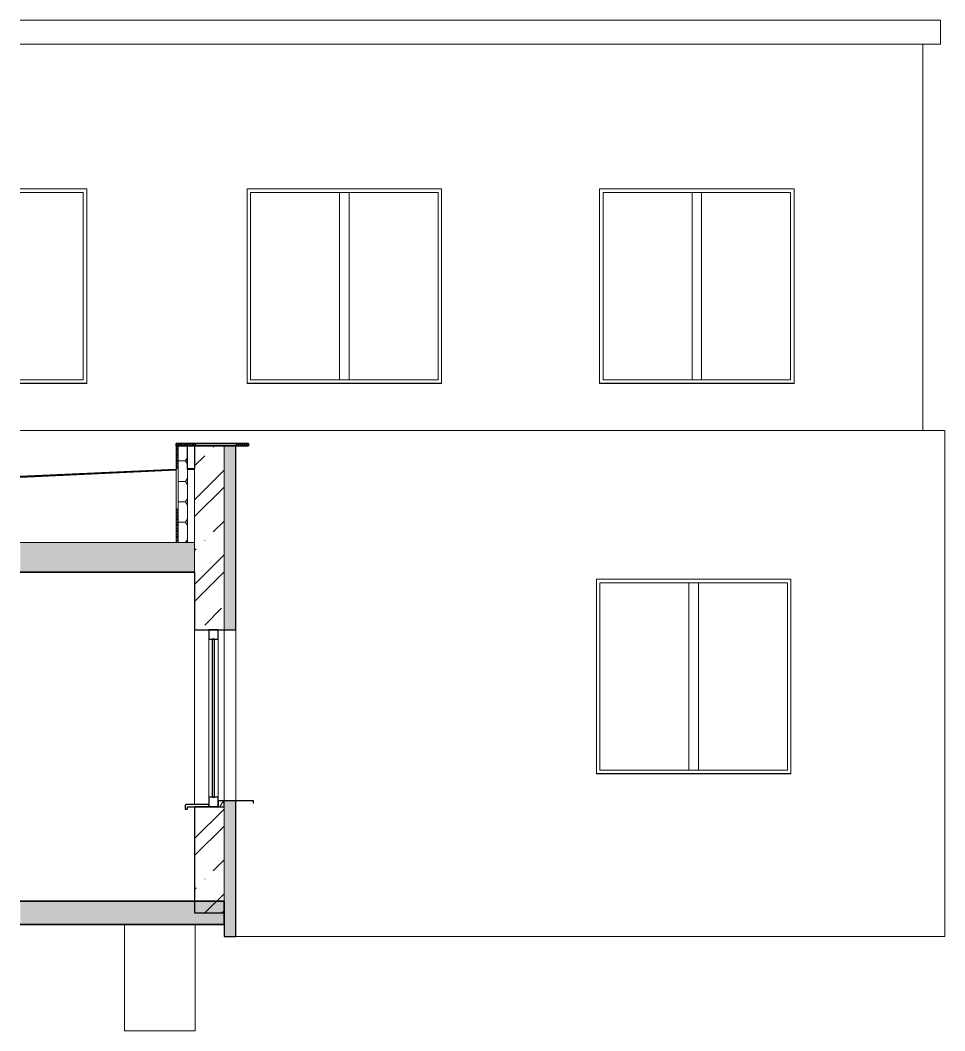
# Model space of a CAD drawing. Header units: millimetres. Extents: x -20192 to 462224, y -45352 to 20466.
# Drawn here: x 185542 to 193384, y 1230 to 9800 of the extents above; entities that cross this region are included whole.
import ezdxf

# ---------------------------------------------------------------- set-up
doc = ezdxf.new("R2010")
doc.units = ezdxf.units.MM
for name, color, linetype, lineweight in [('A-FLOR', 192, 'Continuous', 9), ('A-FLOR-PATT', 8, 'Continuous', 35), ('A-GENM', 13, 'Continuous', 9), ('A-GLAZ', 151, 'Continuous', 9), ('A-ROOF', 132, 'Continuous', 9), ('A-ROOF-OTLN', 132, 'Continuous', 9), ('A-ROOF-PATT', 132, 'Continuous', 35), ('A-WALL', 113, 'Continuous', 9), ('A-WALL-PATT', 111, 'Continuous', 25), ('Q-SPCQ', 91, 'Continuous', 9), ('S-COLS', 52, 'Continuous', 9)]:
    doc.layers.add(name, color=color, linetype=linetype, lineweight=lineweight)
pattern_1 = [(45, (164045, -2e-13), (-359.21, 359.21), []), (45, (164188.7, -4e-13), (-359.21, 359.21), []), (45, (164476.07, -7e-13), (-215.526, 502.894), [203.2, -101.6, 3.353, -98.247])]

# ---------------------------------------------------------------- blocks, each defined once
blk = doc.blocks.new('OKNO_2k_ - OKNO_2k_1750 x 1750-1963735-VB2-S-Bourání')
at = {"layer": 'A-GLAZ'}
for p, q in [((26648.4, 3440), (26648.4, 5030)), ((26648.4, 5030), (28238.4, 5030)), ((27403.4, 3440), (27403.4, 5030)), ((27483.4, 5030), (27403.4, 5030)), ((27483.4, 5030), (27483.4, 3440)), ((28238.4, 5030), (28238.4, 3440)), ((28238.4, 3440), (26648.4, 3440)), ((27483.4, 3440), (27403.4, 3440))]:
    blk.add_line(p, q, dxfattribs=at)
blk = doc.blocks.new('OKNO_2k_ - OKNO_2k_2100 x 1500-2030611-VB2-S-Bourání')
at = {"layer": 'A-GLAZ'}
h = blk.add_hatch(dxfattribs=at)
h.set_pattern_fill('FP_73', color=256, style=0, pattern_type=2)
h.set_pattern_definition([(0, (234.59, 0), (150, 86.6), [100, -200]), (60, (334.59, 0), (0.0022, 173.2038), [100, -200]), (300, (334.59, 0), (149.9978, -86.6038), [100, -200])])
h.paths.add_polyline_path([(23461.3, 3130), (23461.3, 3180), (23410.3, 3180), (23410.3, 3130)])
at = {"layer": 'A-GLAZ', "lineweight": 25}
for p, q in [((23410.3, 4630), (23330.3, 4630)), ((23330.3, 4630), (23330.3, 4550)), ((23410.3, 4550), (23410.3, 4630)), ((23330.3, 4550), (23410.3, 4550)), ((23360.3, 4550), (23360.3, 3210)), ((23380.3, 4550), (23360.3, 4550)), ((23380.3, 3210), (23380.3, 4550)), ((23410.3, 3210), (23330.3, 3210)), ((23330.3, 3210), (23330.3, 3130)), ((23360.3, 3210), (23380.3, 3210)), ((23410.3, 3130), (23410.3, 3210)), ((23410.3, 3180), (23410.3, 3130)), ((23461.3, 3180), (23410.3, 3180)), ((23461.3, 3130), (23461.3, 3180)), ((23330.3, 3130), (23410.3, 3130)), ((23410.3, 3130), (23461.3, 3130))]:
    blk.add_line(p, q, dxfattribs=at)
at = {"layer": 'A-GLAZ'}
for p, q in [((23461.3, 4630), (23461.3, 3182)), ((23330.3, 3210), (23330.3, 4550)), ((23410.3, 3210), (23410.3, 4550))]:
    blk.add_line(p, q, dxfattribs=at)
blk = doc.blocks.new('parapet s nosem_vnitní - parapet s nosem_vnitní-2030612-VB2-S-Bourání')
at = {"layer": 'A-GENM', "lineweight": 25}
for p, q in [((23130.3, 3140), (23130.3, 3110)), ((23130.3, 3110), (23150.3, 3110)), ((23330.3, 3150), (23140.3, 3150)), ((23150.3, 3130), (23330.3, 3130)), ((23150.3, 3110), (23150.3, 3130)), ((23330.3, 3130), (23330.3, 3150))]:
    blk.add_line(p, q, dxfattribs=at)
blk.add_arc((23140.3, 3140), 10, 90, 180, dxfattribs=at)
blk = doc.blocks.new('parapet_ext - parapet_ext-2030613-VB2-S-Bourání')
at = {"layer": 'Q-SPCQ'}
for p, q in [((23710.3, 3182), (23410.3, 3182)), ((23410.3, 3182), (23410.3, 3180)), ((23410.3, 3180), (23708.3, 3180)), ((23708.3, 3180), (23708.3, 3160)), ((23710.3, 3160), (23710.3, 3182)), ((23708.3, 3160), (23710.3, 3160))]:
    blk.add_line(p, q, dxfattribs=at)
blk = doc.blocks.new('parapet s nosem_vnitní - parapet s nosem_vnitní-V59-VB2-S-Bourání')
at = {"layer": 'A-GENM'}
for start in [90, 135]:
    blk.add_arc((23140.3, 3140), 10, start, 180, dxfattribs=at)
blk = doc.blocks.new('OKNO_2k_ - OKNO_2k_1750 x 1750-1963716-VB2-S-Bourání')
at = {"layer": 'A-GLAZ'}
for p, q in [((21731.5, 8340), (22265.3, 8340)), ((22265.3, 8340), (22265.3, 6750)), ((22265.3, 6750), (21731.5, 6750))]:
    blk.add_line(p, q, dxfattribs=at)
blk = doc.blocks.new('parapet_ext - parapet_ext-1802094-VB2-S-Bourání')
at = {"layer": 'Q-SPCQ'}
blk.add_line((22295.3, 6722), (21731.5, 6722), dxfattribs=at)
blk = doc.blocks.new('OKNO_2k_ - OKNO_2k_1750 x 1750-V60-VB2-S-Bourání')
at = {"layer": 'A-GLAZ'}
for p, q in [((23685.3, 6750), (23685.3, 8340)), ((23685.3, 8340), (25275.3, 8340)), ((24440.3, 6750), (24440.3, 8340)), ((24520.3, 8340), (24440.3, 8340)), ((24520.3, 8340), (24520.3, 6750)), ((25275.3, 8340), (25275.3, 6750)), ((25275.3, 6750), (23685.3, 6750)), ((24520.3, 6750), (24440.3, 6750))]:
    blk.add_line(p, q, dxfattribs=at)
blk = doc.blocks.new('parapet_ext - parapet_ext-V61-VB2-S-Bourání')
at = {"layer": 'Q-SPCQ'}
blk.add_line((25305.3, 6722), (23655.3, 6722), dxfattribs=at)
blk = doc.blocks.new('parapet_ext - parapet_ext-1802095-VB2-S-Bourání')
at = {"layer": 'Q-SPCQ'}
blk.add_line((28268.4, 3412), (26618.4, 3412), dxfattribs=at)

msp = doc.modelspace()

# ---------------------------------------------------------------- hatches: boundary and pattern name
at = {"layer": 'A-FLOR-PATT', "lineweight": 9}
msp.add_hatch(color=256, dxfattribs=at).paths.add_polyline_path([(187187.2, 2130), (187270.7, 2130), (187270.7, 2330), (185541.9, 2330), (185541.9, 2130)])
at = {"layer": 'A-ROOF-PATT', "lineweight": 9}
h = msp.add_hatch(dxfattribs=at)
h.set_pattern_fill('FP_75', color=41, angle=-180, style=0, pattern_type=2)
h.set_pattern_definition([(270, (182927.3, 6210), (1270, 8e-14), []), (270, (182937.5, 6210), (1270, 8e-14), []), (270, (182947.6, 6210), (1270, 8e-14), []), (270, (182957.8, 6210), (1270, 8e-14), []), (270, (182967.9, 6210), (1270, 8e-14), []), (270, (182978.1, 6210), (1270, 8e-14), []), (270, (182988.3, 6210), (1270, 8e-14), []), (270, (182998.4, 6210), (1270, 8e-14), []), (270, (183008.6, 6210), (1270, 8e-14), []), (270, (183018.7, 6210), (1270, 8e-14), []), (270, (183028.9, 6210), (1270, 8e-14), []), (270, (183039, 6210), (1270, 8e-14), []), (270, (183049.2, 6210), (1270, 8e-14), []), (270, (183059.4, 6210), (1270, 8e-14), []), (270, (183069.5, 6210), (1270, 8e-14), []), (270, (183079.7, 6210), (1270, 8e-14), []), (270, (183089.9, 6210), (1270, 8e-14), []), (270, (183100, 6210), (1270, 8e-14), []), (270, (183110.2, 6210), (1270, 8e-14), []), (270, (183120.3, 6210), (1270, 8e-14), []), (270, (183130.5, 6210), (1270, 8e-14), []), (270, (183140.7, 6210), (1270, 8e-14), []), (270, (183150.8, 6210), (1270, 8e-14), []), (270, (183161, 6210), (1270, 8e-14), []), (270, (183171.1, 6210), (1270, 8e-14), []), (270, (183181.3, 6210), (1270, 8e-14), []), (270, (183191.5, 6210), (1270, 8e-14), []), (270, (183201.6, 6210), (1270, 8e-14), []), (270, (183211.8, 6210), (1270, 8e-14), []), (270, (183221.9, 6210), (1270, 8e-14), []), (270, (183562.3, 6210), (1270, 8e-14), []), (270, (183572.5, 6210), (1270, 8e-14), []), (270, (183582.6, 6210), (1270, 8e-14), []), (270, (183592.8, 6210), (1270, 8e-14), []), (270, (183602.9, 6210), (1270, 8e-14), []), (270, (183613.1, 6210), (1270, 8e-14), []), (270, (183623.3, 6210), (1270, 8e-14), []), (270, (183633.4, 6210), (1270, 8e-14), []), (270, (183643.6, 6210), (1270, 8e-14), []), (270, (183653.7, 6210), (1270, 8e-14), []), (270, (183663.9, 6210), (1270, 8e-14), []), (270, (183674, 6210), (1270, 8e-14), []), (270, (183684.2, 6210), (1270, 8e-14), []), (270, (183694.4, 6210), (1270, 8e-14), []), (270, (183704.5, 6210), (1270, 8e-14), []), (270, (183714.7, 6210), (1270, 8e-14), []), (270, (183724.9, 6210), (1270, 8e-14), []), (270, (183735, 6210), (1270, 8e-14), []), (270, (183745.2, 6210), (1270, 8e-14), []), (270, (183755.3, 6210), (1270, 8e-14), []), (270, (183765.5, 6210), (1270, 8e-14), []), (270, (183775.7, 6210), (1270, 8e-14), []), (270, (183785.8, 6210), (1270, 8e-14), []), (270, (183796, 6210), (1270, 8e-14), []), (270, (183806.1, 6210), (1270, 8e-14), []), (270, (183816.3, 6210), (1270, 8e-14), []), (270, (183826.5, 6210), (1270, 8e-14), []), (270, (183836.6, 6210), (1270, 8e-14), []), (270, (183846.8, 6210), (1270, 8e-14), []), (270, (183856.9, 6210), (1270, 8e-14), [])])
h.paths.add_polyline_path([(187187.2, 6190), (187478.7, 6190), (187478.7, 6210), (186865.7, 6210), (186865.7, 6190)])
h = msp.add_hatch(dxfattribs=at)
h.set_pattern_fill('FP_72', color=256, angle=-180, style=0, pattern_type=2)
h.set_pattern_definition([(272.583, (184340.8, 5877.1), (1268.7, 57.23), []), (272.583, (184350.9, 5877.6), (1268.7, 57.23), []), (272.583, (184361.1, 5878), (1268.7, 57.23), []), (272.583, (184371.2, 5878.5), (1268.7, 57.23), []), (272.583, (184381.4, 5879), (1268.7, 57.23), []), (272.583, (184391.5, 5879.4), (1268.7, 57.23), []), (272.583, (184401.7, 5879.9), (1268.7, 57.23), []), (272.583, (184411.8, 5880.3), (1268.7, 57.23), []), (272.583, (184422, 5880.8), (1268.7, 57.23), []), (272.583, (184432.1, 5881.2), (1268.7, 57.23), []), (272.583, (184442.3, 5881.7), (1268.7, 57.23), []), (272.583, (184452.4, 5882.1), (1268.7, 57.23), []), (272.583, (184462.6, 5882.6), (1268.7, 57.23), []), (272.583, (184472.7, 5883), (1268.7, 57.23), []), (272.583, (184482.9, 5883.5), (1268.7, 57.23), []), (272.583, (184493, 5884), (1268.7, 57.23), []), (272.583, (184503.2, 5884.4), (1268.7, 57.23), []), (272.583, (184513.3, 5884.9), (1268.7, 57.23), []), (272.583, (184523.5, 5885.3), (1268.7, 57.23), []), (272.583, (184533.6, 5885.8), (1268.7, 57.23), []), (272.583, (184543.8, 5886.3), (1268.7, 57.23), []), (272.583, (184553.9, 5886.7), (1268.7, 57.23), []), (272.583, (184564, 5887.2), (1268.7, 57.23), []), (272.583, (184574.2, 5887.6), (1268.7, 57.23), []), (272.583, (184584.4, 5888.1), (1268.7, 57.23), []), (272.583, (184594.5, 5888.6), (1268.7, 57.23), []), (272.58, (184604.7, 5889), (1268.7, 57.23), []), (272.58, (184614.8, 5889.5), (1268.7, 57.23), []), (272.58, (184625, 5889.9), (1268.7, 57.23), []), (272.58, (184635.1, 5890.4), (1268.7, 57.23), []), (272.58, (184975.1, 5905.7), (1268.7, 57.2), []), (272.58, (184985.3, 5906.2), (1268.7, 57.2), []), (272.58, (184995.4, 5906.6), (1268.7, 57.2), []), (272.58, (185005.6, 5907.1), (1268.7, 57.2), []), (272.58, (185015.7, 5907.6), (1268.7, 57.2), []), (272.58, (185025.9, 5908), (1268.7, 57.2), []), (272.58, (185036, 5908.5), (1268.7, 57.2), []), (272.58, (185046.2, 5908.9), (1268.7, 57.2), []), (272.58, (185056.3, 5909.4), (1268.7, 57.2), []), (272.58, (185066.5, 5909.8), (1268.7, 57.2), []), (272.58, (185076.6, 5910.3), (1268.7, 57.2), []), (272.58, (185086.8, 5910.8), (1268.7, 57.2), []), (272.58, (185096.9, 5911.2), (1268.7, 57.2), []), (272.58, (185107.1, 5911.7), (1268.7, 57.2), []), (272.58, (185117.2, 5912.1), (1268.7, 57.2), []), (272.58, (185127.4, 5912.6), (1268.7, 57.2), []), (272.58, (185137.5, 5913), (1268.7, 57.2), []), (272.58, (185147.7, 5913.5), (1268.7, 57.2), []), (272.58, (185157.8, 5914), (1268.7, 57.2), []), (272.58, (185168, 5914.4), (1268.7, 57.2), []), (272.58, (185178.1, 5914.9), (1268.7, 57.2), []), (272.58, (185188.3, 5915.3), (1268.7, 57.2), []), (272.58, (185198.4, 5915.8), (1268.7, 57.2), []), (272.58, (185208.6, 5916.3), (1268.7, 57.2), []), (272.58, (185218.7, 5916.7), (1268.7, 57.2), []), (272.58, (185228.9, 5917.2), (1268.7, 57.2), []), (272.58, (185239, 5917.6), (1268.7, 57.2), []), (272.58, (185249.2, 5918.1), (1268.7, 57.2), []), (272.58, (185259.3, 5918.5), (1268.7, 57.2), []), (272.58, (185269.5, 5919), (1268.7, 57.2), [])])
h.paths.add_polyline_path([(185541.9, 5923.3), (186865.7, 5983), (186865.7, 5991), (185541.9, 5931.3), (185541.9, 5926.8)])
h.paths.add_polyline_path([(186960.7, 5987.3), (187020.7, 5990), (187020.7, 5998), (186960.7, 5995.3)])
at = {"layer": 'A-ROOF-PATT'}
msp.add_hatch(color=256, dxfattribs=at).paths.add_polyline_path([(187020.7, 5120), (187020.7, 5370), (185541.9, 5370), (185541.9, 5120), (186960.7, 5120)])
at = {"layer": 'A-WALL-PATT', "lineweight": 9}
h = msp.add_hatch(dxfattribs=at)
h.set_pattern_fill('FP_74', color=256, angle=-180, style=0, pattern_type=2)
h.set_pattern_definition([(360, (186865.7, 4725.4), (2e-12, 1270), []), (360, (186865.7, 4735.5), (2e-12, 1270), []), (360, (186865.7, 4745.7), (2e-12, 1270), []), (360, (186865.7, 4755.8), (2e-12, 1270), []), (360, (186865.7, 4766), (2e-12, 1270), []), (360, (186865.7, 4776.2), (2e-12, 1270), []), (360, (186865.7, 4786.3), (2e-12, 1270), []), (360, (186865.7, 4796.5), (2e-12, 1270), []), (360, (186865.7, 4806.6), (2e-12, 1270), []), (360, (186865.7, 4816.8), (2e-12, 1270), []), (360, (186865.7, 4827), (2e-12, 1270), []), (360, (186865.7, 4837.1), (2e-12, 1270), []), (360, (186865.7, 4847.3), (2e-12, 1270), []), (360, (186865.7, 4857.4), (2e-12, 1270), []), (360, (186865.7, 4867.6), (2e-12, 1270), []), (360, (186865.7, 4877.8), (2e-12, 1270), []), (360, (186865.7, 4887.9), (2e-12, 1270), []), (360, (186865.7, 4898.1), (2e-12, 1270), []), (360, (186865.7, 4908.2), (2e-12, 1270), []), (360, (186865.7, 4918.4), (2e-12, 1270), []), (360, (186865.7, 4928.6), (2e-12, 1270), []), (360, (186865.7, 4938.7), (2e-12, 1270), []), (360, (186865.7, 4948.9), (2e-12, 1270), []), (360, (186865.7, 4959), (2e-12, 1270), []), (360, (186865.7, 4969.2), (2e-12, 1270), []), (360, (186865.7, 4979.4), (2e-12, 1270), []), (360, (186865.7, 4989.5), (2e-12, 1270), []), (360, (186865.7, 4999.7), (2e-12, 1270), []), (360, (186865.7, 5009.8), (2e-12, 1270), []), (360, (186865.7, 5020), (2e-12, 1270), []), (360, (186865.7, 5360.4), (2e-12, 1270), []), (360, (186865.7, 5370.5), (2e-12, 1270), []), (360, (186865.7, 5380.7), (2e-12, 1270), []), (360, (186865.7, 5390.8), (2e-12, 1270), []), (360, (186865.7, 5401), (2e-12, 1270), []), (360, (186865.7, 5411.2), (2e-12, 1270), []), (360, (186865.7, 5421.3), (2e-12, 1270), []), (360, (186865.7, 5431.5), (2e-12, 1270), []), (360, (186865.7, 5441.6), (2e-12, 1270), []), (360, (186865.7, 5451.8), (2e-12, 1270), []), (360, (186865.7, 5462), (2e-12, 1270), []), (360, (186865.7, 5472.1), (2e-12, 1270), []), (360, (186865.7, 5482.3), (2e-12, 1270), []), (360, (186865.7, 5492.4), (2e-12, 1270), []), (360, (186865.7, 5502.6), (2e-12, 1270), []), (360, (186865.7, 5512.8), (2e-12, 1270), []), (360, (186865.7, 5522.9), (2e-12, 1270), []), (360, (186865.7, 5533.1), (2e-12, 1270), []), (360, (186865.7, 5543.2), (2e-12, 1270), []), (360, (186865.7, 5553.4), (2e-12, 1270), []), (360, (186865.7, 5563.6), (2e-12, 1270), []), (360, (186865.7, 5573.7), (2e-12, 1270), []), (360, (186865.7, 5583.9), (2e-12, 1270), []), (360, (186865.7, 5594), (2e-12, 1270), []), (360, (186865.7, 5604.2), (2e-12, 1270), []), (360, (186865.7, 5614.4), (2e-12, 1270), []), (360, (186865.7, 5624.5), (2e-12, 1270), []), (360, (186865.7, 5634.7), (2e-12, 1270), []), (360, (186865.7, 5644.8), (2e-12, 1270), []), (360, (186865.7, 5655), (2e-12, 1270), [])])
h.paths.add_polyline_path([(186880.7, 5370), (186880.7, 6190), (186865.7, 6190), (186865.7, 5370)])
h = msp.add_hatch(dxfattribs=at)
h.set_pattern_fill('FP_73', color=256, style=0, pattern_type=2)
h.set_pattern_definition([(0, (164045.01, 0), (150, 86.6), [100, -200]), (60, (164145.01, 0), (0.0022, 173.2038), [100, -200]), (300, (164145.01, 0), (149.9978, -86.6038), [100, -200])])
h.paths.add_polyline_path([(186960.7, 5370), (186960.7, 6190), (186880.7, 6190), (186880.7, 5370)])
h = msp.add_hatch(dxfattribs=at)
h.set_pattern_fill('FP_71', color=256, angle=135, style=0, pattern_type=2)
h.set_pattern_definition(pattern_1)
h.paths.add_polyline_path([(187020.7, 5120), (187270.7, 5120), (187270.7, 6190), (187020.7, 6190), (187020.7, 5370)])
h = msp.add_hatch(color=41, dxfattribs=at)
h.paths.add_polyline_path([(187270.7, 2030), (187370.7, 2030), (187370.7, 3180), (187270.7, 3180), (187270.7, 2230)])
h.paths.add_polyline_path([(187270.7, 4630), (187370.7, 4630), (187370.7, 6190), (187270.7, 6190), (187270.7, 5120)])
h = msp.add_hatch(dxfattribs=at)
h.set_pattern_fill('FP_71', color=256, angle=135, style=0, pattern_type=2)
h.set_pattern_definition(pattern_1)
h.paths.add_polyline_path([(187020.7, 2230), (187270.7, 2230), (187270.7, 3180), (187220.7, 3180), (187220.7, 3130), (187020.7, 3130)])
h.paths.add_polyline_path([(187020.7, 4630), (187270.7, 4630), (187270.7, 5120), (187020.7, 5120), (187020.7, 4858.9)])

# ---------------------------------------------------------------- linework, layer by layer
at = {"layer": 'A-FLOR', "lineweight": 35}
for p, q in [((187270.7, 2330), (185541.9, 2330)), ((187270.7, 2130), (187270.7, 2330)), ((185541.9, 2130), (187270.7, 2130))]:
    msp.add_line(p, q, dxfattribs=at)
at = {"layer": 'A-ROOF', "color": 40, "lineweight": 35}
for p, q in [((187478.7, 6210), (186865.7, 6210)), ((186865.7, 6210), (186865.7, 6190)), ((186865.7, 6190), (187478.7, 6190)), ((187478.7, 6190), (187478.7, 6210))]:
    msp.add_line(p, q, dxfattribs=at)
at = {"layer": 'A-ROOF', "lineweight": 35}
for p, q in [((186865.7, 5991), (185541.9, 5931.3)), ((187020.7, 5998), (186960.7, 5995.3)), ((185541.9, 5120), (187020.7, 5120))]:
    msp.add_line(p, q, dxfattribs=at)
at = {"layer": 'A-ROOF'}
for p, q in [((186865.7, 5983), (185541.9, 5923.3)), ((186865.7, 5370), (186865.7, 5983)), ((186960.7, 5995.3), (186960.7, 5370)), ((187020.7, 5990), (186960.7, 5987.3)), ((187020.7, 5120), (187020.7, 5998)), ((185541.9, 5370), (187020.7, 5370))]:
    msp.add_line(p, q, dxfattribs=at)
at = {"layer": 'A-ROOF-OTLN'}
for p, q in [((193342.8, 9799.8), (185541.9, 9799.8)), ((193348.8, 9601.6), (193348.8, 9793.8)), ((185541.9, 9595.6), (193342.8, 9595.6))]:
    msp.add_line(p, q, dxfattribs=at)
for points, knots in [([(193348.8, 9793.8), (193348.8, 9794.4), (193348.7, 9795.2), (193348.4, 9796.1), (193348, 9796.9), (193347.7, 9797.4), (193347.3, 9797.8), (193347, 9798.2), (193346.5, 9798.6), (193345.9, 9799), (193345.5, 9799.2), (193345.1, 9799.4), (193344.7, 9799.5), (193344.4, 9799.6), (193344, 9799.7), (193343.6, 9799.8), (193343.2, 9799.8), (193342.9, 9799.8), (193342.8, 9799.8)], [0, 0, 0, 0, 0.125, 0.1875, 0.25, 0.3125, 0.34375, 0.375, 0.4375, 0.5, 0.53125, 0.5625, 0.59375, 0.625, 0.65625, 0.6875, 0.71875, 0.75, 0.75, 0.75, 0.75]), ([(193342.8, 9595.6), (193342.9, 9595.6), (193343.2, 9595.6), (193343.6, 9595.7), (193344, 9595.7), (193344.4, 9595.8), (193344.7, 9595.9), (193345.1, 9596.1), (193345.5, 9596.2), (193345.8, 9596.4), (193346.1, 9596.6), (193346.6, 9596.9), (193347, 9597.3), (193347.3, 9597.7), (193347.7, 9598.1), (193348, 9598.6), (193348.4, 9599.3), (193348.7, 9600.3), (193348.8, 9601.1), (193348.8, 9601.6)], [0.3333333, 0.3333333, 0.3333333, 0.3333333, 0.3611111, 0.3888889, 0.4166667, 0.4444444, 0.4722222, 0.5, 0.5277778, 0.5555556, 0.5833333, 0.6111111, 0.6666667, 0.6944444, 0.7222222, 0.7777778, 0.8333333, 0.8888889, 1, 1, 1, 1])]:
    msp.add_open_spline(points, degree=3, knots=knots, dxfattribs=at)
at = {"layer": 'A-WALL'}
for p, q in [((193198.8, 6320), (193198.8, 9595.8)), ((185541.9, 8370), (186105.7, 8370)), ((186105.7, 8370), (186105.7, 6720)), ((187465.7, 6720), (187465.7, 8370)), ((187465.7, 8370), (189115.7, 8370)), ((189115.7, 8370), (189115.7, 6720)), ((190455.7, 6720), (190455.7, 8370)), ((190455.7, 8370), (192105.7, 8370)), ((192105.7, 8370), (192105.7, 6720)), ((186105.7, 6720), (185541.9, 6720)), ((189115.7, 6720), (187465.7, 6720)), ((192105.7, 6720), (190455.7, 6720)), ((193383.8, 6320), (185541.9, 6320)), ((193383.8, 2030), (193383.8, 6320)), ((186880.7, 5370), (186880.7, 6190)), ((187270.7, 4630), (187270.7, 6190)), ((190428.8, 3410), (190428.8, 5060)), ((190428.8, 5060), (192078.8, 5060)), ((192078.8, 5060), (192078.8, 3410)), ((187020.7, 3150), (187020.7, 4630)), ((192078.8, 3410), (190428.8, 3410)), ((187270.7, 2330), (187270.7, 3180)), ((187370.7, 2030), (193383.8, 2030))]:
    msp.add_line(p, q, dxfattribs=at)
at = {"layer": 'A-WALL', "lineweight": 25}
for p, q in [((186865.7, 6190), (186865.7, 5991)), ((186960.7, 5995.3), (186960.7, 6190)), ((187020.7, 6190), (187020.7, 5998)), ((187020.7, 5120), (187020.7, 4630)), ((187020.7, 4630), (187370.7, 4630)), ((187220.7, 3180), (187220.7, 3130)), ((187220.7, 3130), (187020.7, 3130)), ((187020.7, 3130), (187020.7, 2230)), ((187020.7, 2230), (187270.7, 2230))]:
    msp.add_line(p, q, dxfattribs=at)
at = {"layer": 'A-WALL', "color": 2, "lineweight": 25}
for p, q in [((187370.7, 4630), (187370.7, 6190)), ((187370.7, 3180), (187220.7, 3180)), ((187370.7, 2030), (187370.7, 3180)), ((187270.7, 2130), (187270.7, 2030)), ((187270.7, 2030), (187370.7, 2030))]:
    msp.add_line(p, q, dxfattribs=at)
at = {"layer": 'A-WALL', "color": 41}
msp.add_line((187370.7, 4630), (187370.7, 3182), dxfattribs=at)
at = {"layer": 'S-COLS'}
for p, q in [((186426, 2130), (186426, 1230)), ((187026, 1230), (187026, 2130)), ((187026, 1230), (186426, 1230))]:
    msp.add_line(p, q, dxfattribs=at)

# ---------------------------------------------------------------- block references
at = {"layer": 'A-GENM'}
for name in ['parapet s nosem_vnitní - parapet s nosem_vnitní-2030612-VB2-S-Bourání', 'parapet s nosem_vnitní - parapet s nosem_vnitní-V59-VB2-S-Bourání']:
    msp.add_blockref(name, (163810.4, 0), dxfattribs=at)
at = {"layer": 'A-GLAZ'}
for name, p in [('OKNO_2k_ - OKNO_2k_1750 x 1750-1963716-VB2-S-Bourání', (163810.4, 0)), ('OKNO_2k_ - OKNO_2k_1750 x 1750-V60-VB2-S-Bourání', (163810.4, 0)), ('OKNO_2k_ - OKNO_2k_1750 x 1750-V60-VB2-S-Bourání', (166800.4, 0)), ('OKNO_2k_ - OKNO_2k_1750 x 1750-1963735-VB2-S-Bourání', (163810.4, 0)), ('OKNO_2k_ - OKNO_2k_2100 x 1500-2030611-VB2-S-Bourání', (163810.4, 0))]:
    msp.add_blockref(name, p, dxfattribs=at)
at = {"layer": 'Q-SPCQ'}
for name, p in [('parapet_ext - parapet_ext-1802094-VB2-S-Bourání', (163810.4, 0)), ('parapet_ext - parapet_ext-V61-VB2-S-Bourání', (163810.4, 0)), ('parapet_ext - parapet_ext-V61-VB2-S-Bourání', (166800.4, 0)), ('parapet_ext - parapet_ext-1802095-VB2-S-Bourání', (163810.4, 0)), ('parapet_ext - parapet_ext-2030613-VB2-S-Bourání', (163810.4, 0))]:
    msp.add_blockref(name, p, dxfattribs=at)

doc.saveas('drawing.dxf')
